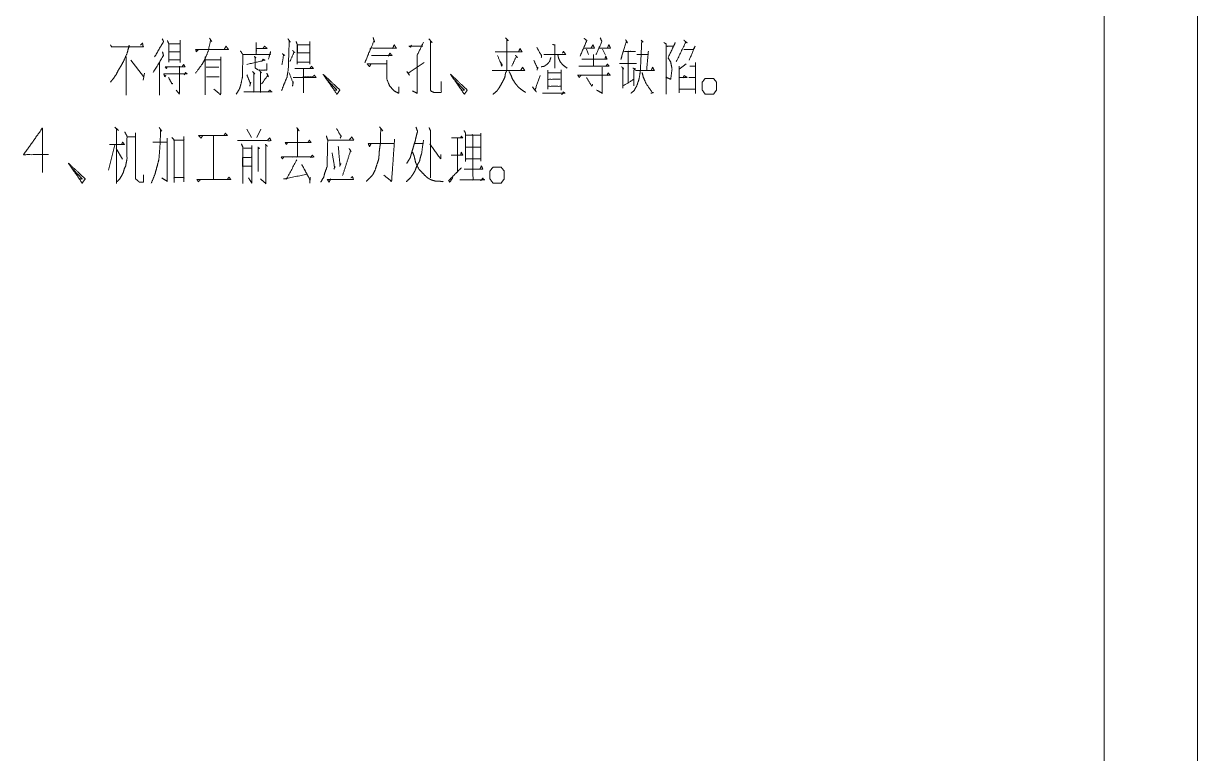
# Model space of a CAD drawing. Header units: millimetres. Extents: x 2210 to 79821, y -19430 to 2344.
# Drawn here: x 6499.1 to 6562, y 1715.6 to 1754.7 of the extents above; entities that cross this region are included whole.
import ezdxf

# ---------------------------------------------------------------- set-up
doc = ezdxf.new("R2010")
doc.units = ezdxf.units.MM
doc.layers.add('101', color=7, linetype='Continuous', true_color=0xffffff)

msp = doc.modelspace()

# ---------------------------------------------------------------- linework, layer by layer
at = {"layer": '101', "color": 133, "linetype": 'Continuous', "lineweight": 18}
for p, q in [((6562.03, 1492.822), (6562.03, 1789.822)), ((6557.03, 1497.822), (6557.03, 1784.822))]:
    msp.add_line(p, q, dxfattribs=at)
at = {"layer": '101', "color": 72, "linetype": 'Continuous', "lineweight": 18}
for p, q in [((6507.489, 1753.803), (6507.489, 1752.603)), ((6506.906, 1753.603), (6507.489, 1753.603)), ((6506.906, 1753.178), (6507.489, 1753.178)), ((6529.264, 1753.328), (6529.37, 1753.028)), ((6530.13, 1753.328), (6530.289, 1753.003)), ((6504.577, 1752.903), (6504.577, 1750.853)), ((6504.842, 1752.728), (6505.513, 1751.853)), ((6506.376, 1752.603), (6506.376, 1750.853)), ((6506.906, 1752.753), (6507.489, 1752.753)), ((6529.636, 1753.028), (6529.636, 1752.403)), ((6505.566, 1752.028), (6505.496, 1751.653)), ((6507.454, 1752.403), (6507.454, 1750.953)), ((6508.882, 1752.353), (6509.554, 1752.353)), ((6508.9, 1751.828), (6509.571, 1751.828)), ((6534.754, 1751.803), (6535.09, 1751.803)), ((6507.454, 1750.903), (6507.26, 1751.128)), ((6511.053, 1749.041), (6511.3, 1748.591)), ((6511.813, 1749.041), (6511.6, 1748.591)), ((6503.976, 1748.191), (6503.64, 1746.841)), ((6509.271, 1748.691), (6509.271, 1746.341)), ((6509.271, 1748.666), (6509.271, 1746.341)), ((6520.07, 1748.266), (6520.494, 1748.266)), ((6522.347, 1748.541), (6522.347, 1746.716)), ((6504.046, 1747.991), (6504.382, 1747.416)), ((6522.788, 1748.066), (6523.566, 1748.066)), ((6511.141, 1746.416), (6511.318, 1746.141))]:
    msp.add_line(p, q, dxfattribs=at)
for points, knots in [([(6506.517, 1753.878), (6506.588, 1753.728), (6506.111, 1752.903)], [0, 0, 0.148204, 1, 1]), ([(6509.059, 1753.903), (6509.183, 1753.728), (6509.112, 1753.803), (6508.988, 1753.228), (6508.811, 1752.778), (6508.652, 1752.503), (6508.299, 1752.028)], [0, 0, 0.093232, 0.138065, 0.393919, 0.604228, 0.74243, 1, 1]), ([(6513.258, 1753.878), (6513.382, 1753.703), (6513.329, 1753.778), (6513.276, 1752.203), (6513.205, 1751.803), (6513.046, 1751.428), (6512.922, 1751.103)], [0, 0, 0.070416, 0.10059, 0.618408, 0.751879, 0.88573, 1, 1]), ([(6517.829, 1753.953), (6517.9, 1753.703), (6517.882, 1753.778), (6517.387, 1752.603), (6517.705, 1753.378), (6519.066, 1753.378), (6518.96, 1753.553), (6518.872, 1753.353)], [0, 0, 0.061364, 0.079563, 0.380701, 0.578576, 0.900023, 0.948352, 1, 1]), ([(6520.812, 1753.878), (6520.989, 1753.678), (6520.901, 1753.728), (6520.901, 1751.203), (6520.918, 1751.078), (6521.078, 1751.003), (6521.484, 1751.003), (6521.484, 1751.578)], [0, 0, 0.063897, 0.088209, 0.692695, 0.722917, 0.765023, 0.862341, 1, 1]), ([(6524.923, 1753.928), (6525.083, 1753.778), (6524.994, 1753.803), (6524.994, 1752.178), (6524.923, 1752.028), (6524.888, 1751.803), (6524.747, 1751.528), (6524.588, 1751.253), (6524.464, 1751.078), (6524.252, 1750.903)], [0, 0, 0.063464, 0.090124, 0.561783, 0.60991, 0.676018, 0.765769, 0.857981, 0.920189, 1, 1]), ([(6529.141, 1753.903), (6529.282, 1753.778), (6528.929, 1752.953)], [0, 0, 0.173753, 1, 1]), ([(6530.007, 1753.928), (6530.095, 1753.728), (6529.777, 1753.028)], [0, 0, 0.221411, 1, 1]), ([(6531.364, 1753.828), (6531.47, 1753.653), (6531.399, 1753.703), (6531.117, 1752.778), (6531.24, 1753.203), (6531.894, 1753.203), (6531.506, 1753.203), (6531.506, 1751.553), (6531.506, 1752.553), (6531.046, 1752.553), (6531.947, 1752.553)], [0, 0, 0.030292, 0.04311, 0.186304, 0.251832, 0.348647, 0.406207, 0.650473, 0.798513, 0.866551, 1, 1]), ([(6532.195, 1753.803), (6532.301, 1753.703), (6532.23, 1753.728), (6532.159, 1752.178), (6532.089, 1751.728), (6531.965, 1751.353), (6531.824, 1751.103), (6531.647, 1750.953)], [0, 0, 0.046389, 0.070255, 0.56412, 0.709109, 0.834796, 0.926216, 1, 1]), ([(6534.489, 1753.803), (6534.666, 1753.653), (6534.595, 1753.703), (6534.082, 1752.653)], [0, 0, 0.155901, 0.214139, 1, 1]), ([(6503.746, 1753.553), (6503.799, 1753.453), (6505.496, 1753.453), (6505.46, 1753.653), (6505.354, 1753.528)], [0, 0, 0.051989, 0.83141, 0.924706, 1, 1]), ([(6504.753, 1753.453), (6504.753, 1753.528), (6504.63, 1753.078), (6504.435, 1752.653), (6504.312, 1752.428), (6504.17, 1752.203), (6504.046, 1751.953), (6503.887, 1751.728), (6503.746, 1751.553)], [0, 0, 0.032458, 0.234407, 0.436628, 0.547735, 0.662718, 0.783421, 0.902653, 1, 1]), ([(6506.535, 1753.178), (6506.588, 1752.978), (6506.04, 1752.078)], [0, 0, 0.164131, 1, 1]), ([(6506.8, 1753.778), (6506.871, 1753.603), (6506.871, 1752.628)], [0, 0, 0.16218, 1, 1]), ([(6508.458, 1753.303), (6508.352, 1753.178), (6508.317, 1753.303), (6510.066, 1753.303), (6509.943, 1753.478), (6509.854, 1753.328)], [0, 0, 0.067398, 0.120809, 0.840287, 0.928419, 1, 1]), ([(6510.717, 1753.228), (6510.84, 1753.028), (6510.823, 1751.828), (6510.734, 1751.428), (6510.664, 1751.203), (6510.487, 1750.903)], [0, 0, 0.096818, 0.590906, 0.759554, 0.856649, 1, 1]), ([(6510.84, 1753.028), (6512.308, 1753.028), (6512.325, 1753.203), (6512.219, 1752.778)], [0, 0, 0.704981, 0.789502, 1, 1]), ([(6511.565, 1753.678), (6511.565, 1753.028), (6511.565, 1753.353), (6512.148, 1753.353), (6512.007, 1753.478), (6511.936, 1753.378)], [0, 0, 0.347683, 0.521519, 0.833521, 0.934491, 1, 1]), ([(6513.506, 1753.253), (6513.63, 1753.128), (6513.594, 1753.178), (6513.364, 1752.653)], [0, 0, 0.2171, 0.292679, 1, 1]), ([(6513.7, 1753.728), (6513.753, 1753.578), (6513.753, 1752.528), (6513.753, 1752.628), (6514.425, 1752.628), (6514.425, 1752.528), (6514.425, 1753.728), (6514.425, 1753.553), (6513.771, 1753.553), (6513.771, 1753.128), (6514.407, 1753.128)], [0, 0, 0.030769, 0.233822, 0.253158, 0.383042, 0.402378, 0.63444, 0.668282, 0.794752, 0.876943, 1, 1]), ([(6519.876, 1753.528), (6519.84, 1753.428), (6519.752, 1753.478), (6520.494, 1753.478)], [0, 0, 0.111652, 0.218549, 1, 1]), ([(6520.53, 1753.703), (6520.194, 1753.003), (6520.194, 1750.953), (6519.946, 1751.078)], [0, 0, 0.250154, 0.910669, 1, 1]), ([(6524.376, 1753.178), (6525.807, 1753.178), (6525.701, 1753.353), (6525.631, 1753.178)], [0, 0, 0.784463, 0.896583, 1, 1]), ([(6526.599, 1753.428), (6526.846, 1752.978), (6526.864, 1753.028), (6526.846, 1752.878)], [0, 0, 0.715607, 0.789518, 1, 1]), ([(6527.447, 1753.578), (6527.589, 1753.528), (6527.571, 1753.553), (6527.571, 1752.303), (6527.571, 1753.028), (6526.988, 1753.028), (6528.154, 1753.028), (6528.031, 1753.203), (6527.978, 1753.103)], [0, 0, 0.035436, 0.04267, 0.337969, 0.509244, 0.64704, 0.92263, 0.973262, 1, 1]), ([(6529.141, 1753.378), (6529.689, 1753.378), (6529.618, 1753.553), (6529.512, 1753.378)], [0, 0, 0.582111, 0.78262, 1, 1]), ([(6529.936, 1753.378), (6530.555, 1753.378), (6530.466, 1753.553), (6530.378, 1753.353)], [0, 0, 0.598659, 0.788377, 1, 1]), ([(6531.965, 1753.028), (6532.566, 1753.028), (6532.584, 1753.203), (6532.495, 1752.203)], [0, 0, 0.337468, 0.43624, 1, 1]), ([(6533.411, 1753.678), (6533.535, 1753.603), (6533.535, 1750.903), (6533.535, 1753.478), (6533.941, 1753.478), (6534.029, 1753.678), (6533.641, 1752.853), (6533.782, 1752.628), (6533.853, 1752.253), (6533.782, 1751.703), (6533.517, 1751.828)], [0, 0, 0.017119, 0.336576, 0.641243, 0.68934, 0.71521, 0.823121, 0.854562, 0.89971, 0.96532, 1, 1]), ([(6534.489, 1753.303), (6535.002, 1753.303), (6535.09, 1753.478), (6534.772, 1752.728)], [0, 0, 0.336467, 0.465179, 1, 1]), ([(6508.829, 1750.878), (6508.829, 1752.903), (6508.829, 1752.753), (6509.66, 1752.753), (6509.66, 1752.903), (6509.66, 1750.978), (6509.642, 1750.878), (6509.289, 1751.178)], [0, 0, 0.358666, 0.385231, 0.532374, 0.558939, 0.899892, 0.91788, 1, 1]), ([(6511.053, 1752.503), (6512.042, 1752.728), (6511.919, 1752.778), (6511.883, 1752.703)], [0, 0, 0.824323, 0.932672, 1, 1]), ([(6511.459, 1752.953), (6511.547, 1752.853), (6511.494, 1752.878), (6511.494, 1752.403), (6511.512, 1752.303), (6511.671, 1752.203), (6512.131, 1752.203), (6512.131, 1752.553)], [0, 0, 0.075559, 0.108743, 0.377714, 0.435204, 0.541603, 0.801818, 1, 1]), ([(6512.958, 1753.078), (6513.099, 1752.978), (6513.029, 1753.028), (6512.94, 1752.478)], [0, 0, 0.212035, 0.31804, 1, 1]), ([(6517.705, 1752.528), (6517.635, 1752.378), (6517.511, 1752.528), (6518.554, 1752.528), (6518.554, 1752.728), (6518.554, 1752.053), (6518.571, 1751.703), (6518.713, 1751.353), (6518.96, 1751.078), (6519.208, 1750.953), (6519.208, 1751.303)], [0, 0, 0.041428, 0.089996, 0.350493, 0.40045, 0.569063, 0.656602, 0.750899, 0.843309, 0.912567, 1, 1]), ([(6517.741, 1752.978), (6518.836, 1752.978), (6518.73, 1753.103), (6518.642, 1752.953)], [0, 0, 0.764254, 0.878572, 1, 1]), ([(6519.628, 1752.128), (6519.77, 1751.928), (6519.699, 1752.028), (6520.565, 1752.603)], [0, 0, 0.174093, 0.261137, 1, 1]), ([(6524.499, 1752.978), (6524.729, 1752.403), (6524.747, 1752.478), (6524.641, 1752.653)], [0, 0, 0.687328, 0.772877, 1, 1]), ([(6525.454, 1753.003), (6525.56, 1752.878), (6525.489, 1752.903), (6525.259, 1752.403)], [0, 0, 0.207734, 0.302743, 1, 1]), ([(6526.44, 1752.728), (6526.652, 1752.278), (6526.652, 1752.353), (6526.617, 1752.203)], [0, 0, 0.684695, 0.787912, 1, 1]), ([(6527.359, 1752.878), (6527.288, 1752.653), (6527.147, 1752.503), (6527.006, 1752.403), (6526.846, 1752.378)], [0, 0, 0.303836, 0.569437, 0.792543, 1, 1]), ([(6527.73, 1753.028), (6527.766, 1752.853), (6527.854, 1752.653), (6527.995, 1752.478), (6528.225, 1752.303)], [0, 0, 0.195995, 0.436004, 0.682959, 1, 1]), ([(6529.017, 1752.778), (6530.36, 1752.778), (6530.307, 1752.953), (6530.254, 1752.778)], [0, 0, 0.786012, 0.893006, 1, 1]), ([(6534.613, 1752.528), (6534.242, 1752.253), (6534.242, 1752.403), (6534.242, 1750.978), (6534.242, 1751.178), (6535.108, 1751.178), (6535.108, 1750.953), (6535.108, 1752.603), (6535.108, 1752.403), (6534.807, 1752.403)], [0, 0, 0.084323, 0.1117, 0.371803, 0.408307, 0.566396, 0.607465, 0.908641, 0.945148, 1, 1]), ([(6506.712, 1751.928), (6506.659, 1751.828), (6506.606, 1752.003), (6507.843, 1752.003), (6507.772, 1752.078), (6507.702, 1751.953)], [0, 0, 0.063586, 0.166318, 0.861423, 0.919323, 1, 1]), ([(6506.782, 1752.378), (6506.747, 1752.278), (6506.676, 1752.378), (6507.737, 1752.378), (6507.666, 1752.503), (6507.595, 1752.403)], [0, 0, 0.068204, 0.146969, 0.828911, 0.92125, 1, 1]), ([(6511.353, 1752.128), (6511.477, 1752.003), (6511.424, 1752.053), (6511.424, 1751.028), (6510.893, 1751.028), (6512.396, 1751.028), (6512.29, 1751.128), (6512.184, 1751.028)], [0, 0, 0.048884, 0.069136, 0.354024, 0.501411, 0.918984, 0.959492, 1, 1]), ([(6511.053, 1751.953), (6511.247, 1751.478), (6511.265, 1751.553), (6511.212, 1751.328)], [0, 0, 0.624792, 0.718591, 1, 1]), ([(6511.724, 1752.178), (6511.848, 1752.053), (6511.795, 1752.078), (6511.795, 1751.003)], [0, 0, 0.13431, 0.179085, 1, 1]), ([(6512.131, 1752.028), (6512.219, 1751.828), (6512.166, 1751.903), (6511.848, 1751.453)], [0, 0, 0.25379, 0.360397, 1, 1]), ([(6513.329, 1752.053), (6513.541, 1751.478), (6513.541, 1751.578), (6513.506, 1751.328)], [0, 0, 0.63485, 0.738443, 1, 1]), ([(6513.541, 1751.803), (6514.761, 1751.803), (6514.672, 1751.928), (6514.584, 1751.828), (6514.089, 1751.828), (6514.089, 1752.303), (6514.089, 1750.978)], [0, 0, 0.320858, 0.361134, 0.396246, 0.526445, 0.651413, 1, 1]), ([(6513.63, 1752.278), (6514.619, 1752.278), (6514.531, 1752.403), (6514.443, 1752.303)], [0, 0, 0.775512, 0.89544, 1, 1]), ([(6515.287, 1751.753), (6515.888, 1751.128), (6515.747, 1751.128), (6515.146, 1751.978), (6515.888, 1750.903), (6516.047, 1751.128), (6515.146, 1751.978)], [0, 0, 0.178022, 0.207052, 0.420793, 0.68903, 0.745607, 1, 1]), ([(6522.117, 1751.753), (6522.718, 1751.128), (6522.576, 1751.128), (6521.975, 1751.978), (6522.718, 1750.903), (6522.877, 1751.128), (6521.975, 1751.978)], [0, 0, 0.178027, 0.207057, 0.420796, 0.689032, 0.745609, 1, 1]), ([(6524.217, 1752.178), (6525.949, 1752.178), (6525.843, 1752.353), (6525.737, 1752.178)], [0, 0, 0.808884, 0.904447, 1, 1]), ([(6525.118, 1752.128), (6525.206, 1751.953), (6525.295, 1751.728), (6525.454, 1751.478), (6525.595, 1751.303), (6525.807, 1751.128), (6526.002, 1751.003)], [0, 0, 0.133806, 0.298793, 0.501013, 0.654577, 0.842246, 1, 1]), ([(6526.369, 1751.303), (6526.581, 1751.028), (6526.511, 1751.128), (6526.776, 1751.903)], [0, 0, 0.269455, 0.364464, 1, 1]), ([(6527.2, 1752.203), (6527.2, 1751.178), (6527.2, 1751.328), (6527.907, 1751.328), (6527.907, 1751.128), (6527.907, 1752.203), (6527.907, 1752.053), (6527.2, 1752.053), (6527.2, 1751.703), (6527.854, 1751.703)], [0, 0, 0.204265, 0.234158, 0.375053, 0.414911, 0.62914, 0.659034, 0.799928, 0.869675, 1, 1]), ([(6528.964, 1751.903), (6528.876, 1751.803), (6528.805, 1751.928), (6530.537, 1751.928), (6530.431, 1752.053), (6530.36, 1751.903)], [0, 0, 0.057056, 0.118451, 0.85902, 0.929101, 1, 1]), ([(6528.858, 1752.403), (6530.466, 1752.403), (6530.396, 1752.528), (6530.307, 1752.403)], [0, 0, 0.844251, 0.919636, 1, 1]), ([(6530.113, 1752.353), (6530.113, 1750.953), (6529.812, 1751.128)], [0, 0, 0.801046, 1, 1]), ([(6531.152, 1752.378), (6531.258, 1752.253), (6531.223, 1752.303), (6531.223, 1751.228), (6531.223, 1751.353), (6531.806, 1751.703), (6531.806, 1751.353), (6531.806, 1752.203), (6531.894, 1752.253), (6531.753, 1752.303)], [0, 0, 0.046084, 0.063299, 0.365531, 0.400673, 0.591918, 0.690322, 0.929297, 0.957838, 1, 1]), ([(6531.894, 1752.178), (6532.902, 1752.178), (6532.813, 1752.353), (6532.743, 1752.178)], [0, 0, 0.723627, 0.864428, 1, 1]), ([(6532.248, 1752.078), (6532.319, 1751.803), (6532.46, 1751.478), (6532.813, 1750.978), (6532.866, 1751.003), (6532.725, 1750.953)], [0, 0, 0.194564, 0.437453, 0.857077, 0.897231, 1, 1]), ([(6534.277, 1751.803), (6534.666, 1751.803), (6534.507, 1751.903), (6534.436, 1751.778)], [0, 0, 0.539815, 0.80065, 1, 1]), ([(6506.853, 1751.803), (6507.048, 1751.453), (6507.083, 1751.478)], [0, 0, 0.902408, 1, 1]), ([(6529.264, 1751.803), (6529.547, 1751.328), (6529.6, 1751.428)], [0, 0, 0.830062, 1, 1]), ([(6535.475, 1751.128), (6535.475, 1751.553), (6535.634, 1751.753), (6536.076, 1751.753), (6536.235, 1751.553), (6536.235, 1751.128), (6536.076, 1750.903), (6535.634, 1750.903), (6535.475, 1751.128)], [0, 0, 0.152008, 0.243411, 0.401445, 0.492848, 0.644856, 0.743411, 0.901445, 1, 1]), ([(6526.917, 1750.953), (6528.119, 1750.953), (6528.031, 1751.028), (6527.942, 1750.878)], [0, 0, 0.805609, 0.883313, 1, 1]), ([(6500.43, 1747.666), (6499.087, 1747.666), (6500.094, 1749.091), (6500.094, 1746.716)], [0, 0, 0.24587, 0.565296, 1, 1]), ([(6503.976, 1749.141), (6504.17, 1748.966), (6504.064, 1749.066), (6504.064, 1746.116)], [0, 0, 0.077914, 0.121329, 1, 1]), ([(6504.506, 1748.891), (6504.63, 1748.666), (6504.63, 1747.416), (6504.559, 1747.066), (6504.488, 1746.916), (6504.435, 1746.716), (6504.347, 1746.541), (6504.241, 1746.366), (6504.099, 1746.216)], [0, 0, 0.090307, 0.529927, 0.655503, 0.713824, 0.78659, 0.85554, 0.927509, 1, 1]), ([(6504.647, 1748.616), (6505.089, 1748.616), (6505.089, 1748.816), (6505.089, 1746.366), (6505.213, 1746.266), (6505.301, 1746.191), (6505.513, 1746.191), (6505.513, 1746.591)], [0, 0, 0.111058, 0.161319, 0.777054, 0.817035, 0.846162, 0.899473, 1, 1]), ([(6506.358, 1749.116), (6506.5, 1748.916), (6506.429, 1749.016), (6506.411, 1748.341), (6506.376, 1747.841), (6506.341, 1747.416), (6506.252, 1747.066), (6506.128, 1746.616), (6505.934, 1746.141)], [0, 0, 0.07397, 0.110955, 0.314872, 0.466248, 0.595042, 0.704058, 0.844997, 1, 1]), ([(6508.688, 1748.691), (6508.599, 1748.541), (6508.476, 1748.691), (6510.013, 1748.691), (6509.907, 1748.816), (6509.819, 1748.666)], [0, 0, 0.077579, 0.164222, 0.849393, 0.922429, 1, 1]), ([(6513.736, 1749.116), (6513.859, 1748.941), (6513.771, 1749.016), (6513.771, 1747.541), (6512.905, 1747.541), (6514.655, 1747.541), (6514.566, 1747.641), (6514.46, 1747.516)], [0, 0, 0.045422, 0.069988, 0.382589, 0.566135, 0.936978, 0.965255, 1, 1]), ([(6515.871, 1749.066), (6516.118, 1748.616), (6516.118, 1748.691), (6516.065, 1748.541)], [0, 0, 0.686879, 0.787186, 1, 1]), ([(6518.165, 1749.166), (6518.342, 1748.941), (6518.235, 1749.041), (6518.218, 1748.266), (6518.165, 1747.941), (6518.147, 1747.666), (6518.129, 1747.441), (6518.041, 1747.166), (6517.935, 1746.841), (6517.811, 1746.591), (6517.652, 1746.416), (6517.458, 1746.241)], [0, 0, 0.083043, 0.125344, 0.350338, 0.445915, 0.525898, 0.591404, 0.675244, 0.774469, 0.855434, 0.924076, 1, 1]), ([(6520.123, 1749.141), (6520.211, 1748.916), (6520.123, 1748.591), (6520.088, 1748.416), (6520.017, 1748.191), (6519.946, 1747.941), (6519.876, 1747.716), (6519.823, 1747.516), (6519.734, 1747.366), (6519.628, 1747.191)], [0, 0, 0.116538, 0.278913, 0.36499, 0.478694, 0.603945, 0.717649, 0.817409, 0.90134, 1, 1]), ([(6520.83, 1749.116), (6520.901, 1748.941), (6520.901, 1746.416)], [0, 0, 0.069548, 1, 1]), ([(6522.7, 1748.966), (6522.788, 1748.816), (6522.788, 1747.316), (6522.788, 1747.441), (6523.601, 1747.441), (6523.601, 1747.316), (6523.601, 1748.816), (6523.601, 1748.716), (6522.788, 1748.716), (6523.177, 1748.716), (6523.177, 1746.316), (6522.47, 1746.316), (6523.814, 1746.316), (6523.725, 1746.366), (6523.708, 1746.416), (6523.601, 1746.266)], [0, 0, 0.016859, 0.1621, 0.174205, 0.252931, 0.265036, 0.410278, 0.419959, 0.498685, 0.536337, 0.768723, 0.837182, 0.96725, 0.977078, 0.982214, 1, 1]), ([(6503.693, 1748.216), (6504.488, 1748.216), (6504.4, 1748.341), (6504.329, 1748.191)], [0, 0, 0.713801, 0.851183, 1, 1]), ([(6506.022, 1748.341), (6506.782, 1748.341), (6506.782, 1748.541), (6506.782, 1746.241), (6506.5, 1746.416)], [0, 0, 0.211561, 0.267227, 0.907427, 1, 1]), ([(6507.03, 1748.591), (6507.154, 1748.466), (6507.154, 1746.191), (6507.154, 1746.441), (6507.684, 1746.441), (6507.684, 1746.216), (6507.684, 1748.616), (6507.684, 1748.441), (6507.118, 1748.441)], [0, 0, 0.026662, 0.371531, 0.40943, 0.48981, 0.523917, 0.887734, 0.914262, 1, 1]), ([(6510.558, 1748.416), (6512.343, 1748.416), (6512.29, 1748.566), (6512.166, 1748.441)], [0, 0, 0.842, 0.917045, 1, 1]), ([(6510.77, 1748.241), (6510.84, 1748.066), (6510.84, 1746.116), (6510.84, 1748.016), (6511.318, 1748.016), (6511.318, 1748.141), (6511.318, 1746.141), (6511.318, 1747.516), (6510.823, 1747.516), (6510.823, 1747.041), (6511.3, 1747.041)], [0, 0, 0.019945, 0.226009, 0.426789, 0.477217, 0.490426, 0.701774, 0.847076, 0.899374, 0.949568, 1, 1]), ([(6512.042, 1748.216), (6512.166, 1748.116), (6512.078, 1748.191), (6512.078, 1746.116), (6511.795, 1746.366)], [0, 0, 0.058331, 0.100819, 0.861605, 1, 1]), ([(6513.258, 1748.316), (6513.17, 1748.216), (6513.117, 1748.316), (6514.496, 1748.316), (6514.407, 1748.441), (6514.337, 1748.316)], [0, 0, 0.069434, 0.128322, 0.845627, 0.925275, 1, 1]), ([(6515.323, 1748.666), (6515.393, 1748.441), (6515.358, 1747.016), (6515.234, 1746.691), (6515.181, 1746.466), (6515.022, 1746.191)], [0, 0, 0.092202, 0.649476, 0.785431, 0.875805, 1, 1]), ([(6515.393, 1748.441), (6516.79, 1748.441), (6516.684, 1748.616), (6516.542, 1748.441)], [0, 0, 0.764717, 0.87679, 1, 1]), ([(6517.705, 1748.241), (6517.635, 1748.091), (6517.564, 1748.266), (6518.96, 1748.266)], [0, 0, 0.094719, 0.202521, 1, 1]), ([(6518.978, 1748.491), (6518.819, 1746.241), (6518.395, 1746.566)], [0, 0, 0.808463, 1, 1]), ([(6520.53, 1748.441), (6520.424, 1747.716), (6520.353, 1747.491), (6520.318, 1747.316), (6520.211, 1747.141), (6520.123, 1746.941), (6520.07, 1746.791), (6519.946, 1746.591), (6519.84, 1746.441), (6519.611, 1746.216)], [0, 0, 0.296652, 0.392138, 0.464431, 0.547274, 0.635792, 0.700209, 0.79543, 0.869798, 1, 1]), ([(6520.865, 1748.241), (6521.449, 1747.441), (6521.449, 1747.666)], [0, 0, 0.814824, 1, 1]), ([(6522.028, 1748.566), (6522.629, 1748.566), (6522.559, 1748.666), (6522.523, 1748.541)], [0, 0, 0.704232, 0.847752, 1, 1]), ([(6511.654, 1748.066), (6511.742, 1747.991), (6511.671, 1748.016), (6511.671, 1746.766)], [0, 0, 0.080427, 0.132466, 1, 1]), ([(6513.029, 1747.516), (6512.958, 1747.441), (6512.905, 1747.541)], [0, 0, 0.476669, 1, 1]), ([(6515.623, 1747.766), (6515.765, 1746.966), (6515.782, 1747.041), (6515.729, 1746.891)], [0, 0, 0.774765, 0.848265, 1, 1]), ([(6515.959, 1748.116), (6516.047, 1747.141), (6516.1, 1747.191), (6516.03, 1747.041)], [0, 0, 0.803961, 0.863822, 1, 1]), ([(6516.542, 1747.991), (6516.648, 1747.841), (6516.613, 1747.866), (6516.189, 1746.541)], [0, 0, 0.113521, 0.140272, 1, 1]), ([(6519.946, 1747.791), (6520.017, 1747.616), (6520.07, 1747.416), (6520.105, 1747.241), (6520.282, 1746.891), (6520.371, 1746.791), (6520.618, 1746.541), (6520.759, 1746.416), (6520.936, 1746.316), (6521.184, 1746.241), (6521.413, 1746.241), (6521.59, 1746.216)], [0, 0, 0.07519, 0.157624, 0.228748, 0.384949, 0.438119, 0.578255, 0.653442, 0.734336, 0.837353, 0.928892, 1, 1]), ([(6522.011, 1747.641), (6522.629, 1747.641), (6522.559, 1747.791), (6522.523, 1747.666)], [0, 0, 0.676574, 0.857936, 1, 1]), ([(6501.629, 1746.991), (6502.229, 1746.366), (6502.088, 1746.366), (6501.487, 1747.216), (6502.229, 1746.141), (6502.389, 1746.366), (6501.487, 1747.216)], [0, 0, 0.178025, 0.207055, 0.420794, 0.689031, 0.745609, 1, 1]), ([(6513.736, 1747.391), (6513.188, 1746.366), (6513.029, 1746.366), (6514.283, 1746.616), (6514.001, 1747.141), (6514.443, 1746.316), (6514.46, 1746.466), (6514.425, 1746.141)], [0, 0, 0.252064, 0.286555, 0.564058, 0.693383, 0.896348, 0.9291, 1, 1]), ([(6522.099, 1746.441), (6521.94, 1746.191), (6521.869, 1746.266), (6522.559, 1746.966)], [0, 0, 0.214449, 0.289042, 1, 1]), ([(6522.7, 1746.891), (6523.708, 1746.891), (6523.637, 1747.066), (6523.566, 1746.916)], [0, 0, 0.739682, 0.87825, 1, 1]), ([(6524.093, 1746.366), (6524.093, 1746.791), (6524.252, 1746.991), (6524.694, 1746.991), (6524.853, 1746.791), (6524.853, 1746.366), (6524.694, 1746.141), (6524.252, 1746.141), (6524.093, 1746.366)], [0, 0, 0.152008, 0.243411, 0.401445, 0.492848, 0.644856, 0.743411, 0.901445, 1, 1]), ([(6508.564, 1746.316), (6508.458, 1746.216), (6508.387, 1746.341), (6510.19, 1746.341), (6510.102, 1746.466), (6510.013, 1746.341)], [0, 0, 0.060773, 0.120648, 0.87234, 0.93617, 1, 1]), ([(6515.552, 1746.366), (6515.464, 1746.191), (6515.376, 1746.341), (6516.772, 1746.341), (6516.719, 1746.491), (6516.631, 1746.416)], [0, 0, 0.096033, 0.181318, 0.865293, 0.94323, 1, 1])]:
    msp.add_open_spline(points, degree=1, knots=knots, dxfattribs=at)

doc.saveas('drawing.dxf')
